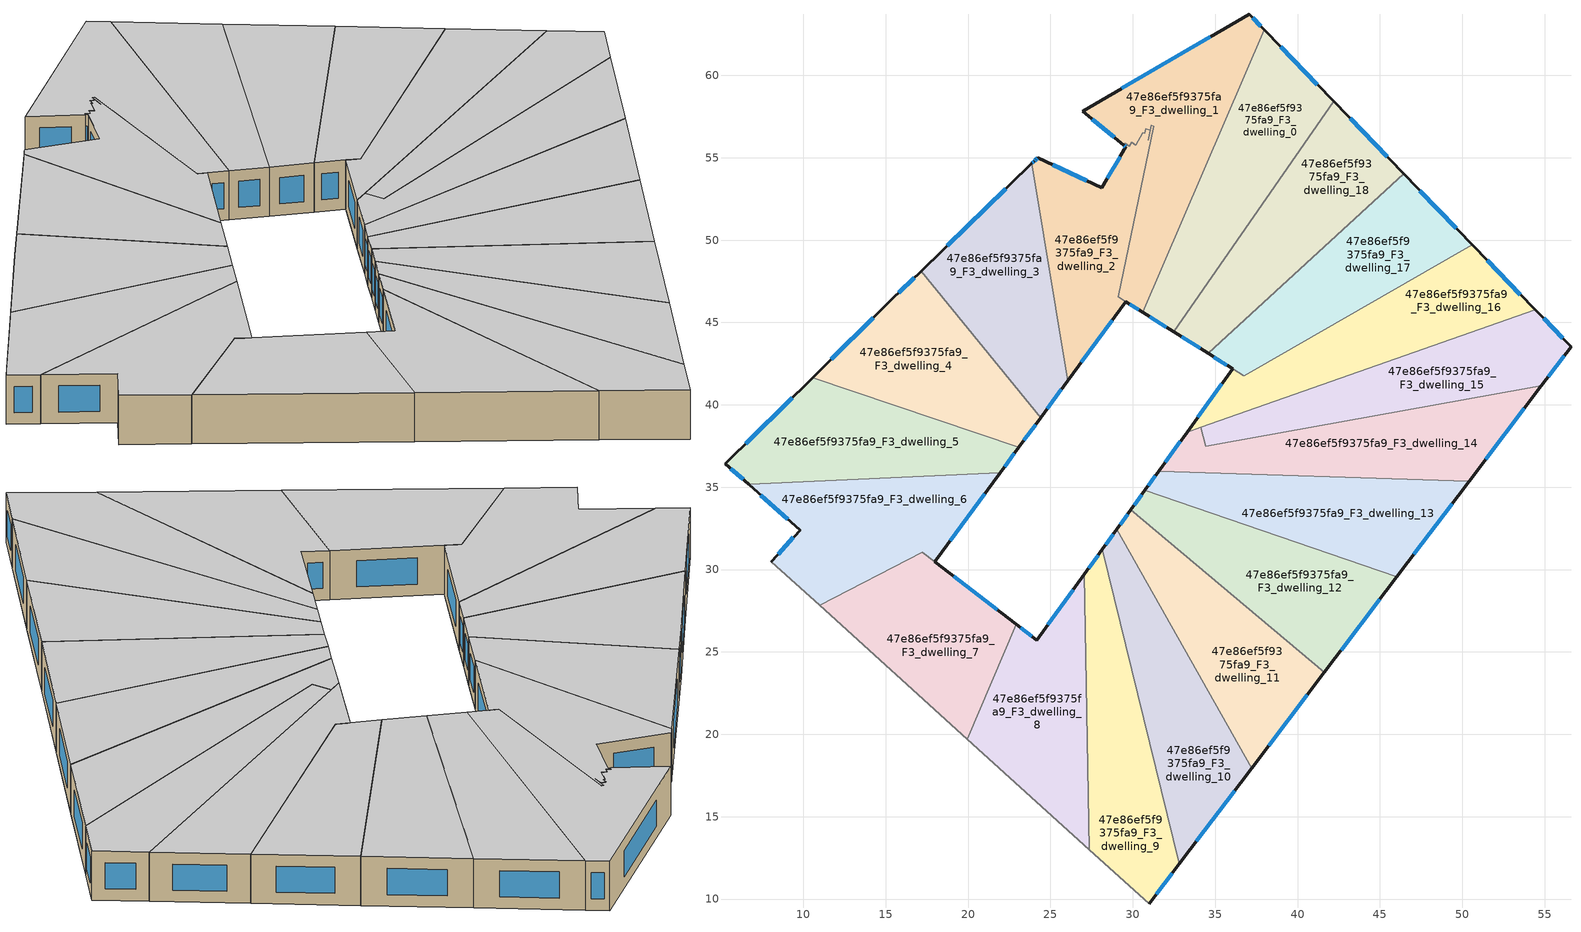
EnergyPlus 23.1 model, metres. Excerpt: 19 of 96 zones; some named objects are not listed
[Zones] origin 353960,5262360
47e86ef5f9375fa9_F3_dwelling_0
 floor to 47e86ef5f9375fa9_F2_dwelling_0 (EU_floor_Construction): 37.99,62.77 42.2,58.42 32.48,44.44 30.6,45.62 z9
 wall outside (EU_wall_Construction): 42.2,58.42 37.99,62.77 / 30.6,45.62 32.48,44.44 z9:12
 wall to 47e86ef5f9375fa9_F3_dwelling_1 (EU_wall_Construction): 37.99,62.77 30.6,45.62 z9:12
 wall to 47e86ef5f9375fa9_F3_dwelling_18 (EU_wall_Construction): 32.48,44.44 42.2,58.42 z9:12
 window (EU_Window_Construction): 41.21,59.44 38.98,61.75 / 31.04,45.34 32.04,44.71 z9.7:11.3
 ceiling to 47e86ef5f9375fa9_F4_dwelling_0 (EU_floor_Construction): 32.48,44.44 42.2,58.42 37.99,62.77 30.6,45.62 z12
47e86ef5f9375fa9_F3_dwelling_1
 floor to 47e86ef5f9375fa9_F2_dwelling_1 (EU_floor_Construction): 37.07,63.72 37.99,62.77 30.6,45.62 29.11,46.55 31.26,56.91 31.12,56.96 30.93,56.07 31.06,56.67 30.78,56.78 30.71,56.48 30.61,56.52 30.16,55.76 29.93,55.95 29.77,55.69 29.54,55.88 29.46,55.75 26.97,57.82 z9
 wall outside (EU_wall_Construction): 37.99,62.77 37.07,63.72 26.97,57.82 29.46,55.75 / 29.58,46.26 30.6,45.62 z9:12
 wall to 47e86ef5f9375fa9_F3_dwelling_2 (EU_wall_Construction): 31.12,56.96 31.26,56.91 29.11,46.55 29.58,46.26 / 31.12,56.96 30.93,56.07 / 29.46,55.75 29.54,55.88 29.77,55.69 29.93,55.95 30.16,55.76 30.61,56.52 30.71,56.48 30.78,56.78 31.06,56.67 30.93,56.07 z9:12
 window (EU_Window_Construction): 27.55,57.34 28.88,56.24 / 34.69,62.34 29.34,59.21 / 37.77,62.99 37.28,63.5 / 29.82,46.11 30.36,45.77 z9.7:11.3
 ceiling to 47e86ef5f9375fa9_F4_dwelling_1 (EU_floor_Construction): 30.6,45.62 37.99,62.77 37.07,63.72 26.97,57.82 29.46,55.75 29.54,55.88 29.77,55.69 29.93,55.95 30.16,55.76 30.61,56.52 30.71,56.48 30.78,56.78 31.06,56.67 30.93,56.07 31.12,56.96 31.26,56.91 29.11,46.55 z12
47e86ef5f9375fa9_F3_dwelling_10
 floor to 47e86ef5f9375fa9_F2_dwelling_10 (EU_floor_Construction): 29.02,32.45 37.23,17.95 32.83,12.13 28.14,31.23 z9
 wall outside (EU_wall_Construction): 29.02,32.45 28.14,31.23 / 32.83,12.13 37.23,17.95 z9:12
 wall to 47e86ef5f9375fa9_F3_dwelling_11 (EU_wall_Construction): 37.23,17.95 29.02,32.45 z9:12
 wall to 47e86ef5f9375fa9_F3_dwelling_9 (EU_wall_Construction): 28.14,31.23 32.83,12.13 z9:12
 window (EU_Window_Construction): 28.81,32.16 28.35,31.51 / 33.86,13.5 36.19,16.58 z9.7:11.3
 ceiling to 47e86ef5f9375fa9_F4_dwelling_10 (EU_floor_Construction): 32.83,12.13 37.23,17.95 29.02,32.45 28.14,31.23 z12
47e86ef5f9375fa9_F3_dwelling_11
 floor to 47e86ef5f9375fa9_F2_dwelling_11 (EU_floor_Construction): 41.62,23.75 37.23,17.95 29.02,32.45 29.89,33.64 z9
 wall outside (EU_wall_Construction): 29.89,33.64 29.02,32.45 / 37.23,17.95 41.62,23.75 z9:12
 wall to 47e86ef5f9375fa9_F3_dwelling_12 (EU_wall_Construction): 41.62,23.75 29.89,33.64 z9:12
 window (EU_Window_Construction): 29.68,33.36 29.22,32.73 / 38.26,19.31 40.59,22.39 z9.7:11.3
 ceiling to 47e86ef5f9375fa9_F4_dwelling_11 (EU_floor_Construction): 37.23,17.95 41.62,23.75 29.89,33.64 29.02,32.45 z12
47e86ef5f9375fa9_F3_dwelling_12
 floor to 47e86ef5f9375fa9_F2_dwelling_12 (EU_floor_Construction): 46.02,29.55 41.62,23.75 29.89,33.64 30.73,34.81 z9
 wall outside (EU_wall_Construction): 30.73,34.81 29.89,33.64 / 41.62,23.75 46.02,29.55 z9:12
 wall to 47e86ef5f9375fa9_F3_dwelling_13 (EU_wall_Construction): 46.02,29.55 30.73,34.81 z9:12
 window (EU_Window_Construction): 30.53,34.54 30.08,33.92 / 42.66,25.11 44.99,28.19 z9.7:11.3
 ceiling to 47e86ef5f9375fa9_F4_dwelling_12 (EU_floor_Construction): 41.62,23.75 46.02,29.55 30.73,34.81 29.89,33.64 z12
47e86ef5f9375fa9_F3_dwelling_13
 floor to 47e86ef5f9375fa9_F2_dwelling_13 (EU_floor_Construction): 50.41,35.35 46.02,29.55 30.73,34.81 31.57,35.97 z9
 wall outside (EU_wall_Construction): 31.57,35.97 30.73,34.81 / 46.02,29.55 50.41,35.35 z9:12
 wall to 47e86ef5f9375fa9_F3_dwelling_14 (EU_wall_Construction): 50.41,35.35 31.57,35.97 z9:12
 window (EU_Window_Construction): 31.37,35.7 30.93,35.08 / 47.05,30.92 49.38,33.99 z9.7:11.3
 ceiling to 47e86ef5f9375fa9_F4_dwelling_13 (EU_floor_Construction): 46.02,29.55 50.41,35.35 31.57,35.97 30.73,34.81 z12
47e86ef5f9375fa9_F3_dwelling_14
 floor to 47e86ef5f9375fa9_F2_dwelling_14 (EU_floor_Construction): 54.8,41.15 50.41,35.35 31.57,35.97 33.29,38.35 34.13,38.64 34.44,37.47 z9
 wall outside (EU_wall_Construction): 50.41,35.35 54.8,41.15 / 33.29,38.35 31.57,35.97 z9:12
 wall to 47e86ef5f9375fa9_F3_dwelling_15 (EU_wall_Construction): 54.8,41.15 34.44,37.47 34.13,38.64 z9:12
 wall to 47e86ef5f9375fa9_F3_dwelling_16 (EU_wall_Construction): 34.12,38.64 33.29,38.35 z9:12
 window (EU_Window_Construction): 51.44,36.71 53.77,39.79 / 32.89,37.79 31.97,36.53 z9.7:11.3
 ceiling to 47e86ef5f9375fa9_F4_dwelling_14 (EU_floor_Construction): 50.41,35.35 54.8,41.15 34.44,37.47 34.13,38.64 33.29,38.35 31.57,35.97 z12
47e86ef5f9375fa9_F3_dwelling_15
 floor to 47e86ef5f9375fa9_F2_dwelling_15 (EU_floor_Construction): 54.43,45.77 56.6,43.53 54.8,41.15 34.44,37.47 34.13,38.64 z9
 wall outside (EU_wall_Construction): 54.8,41.15 56.6,43.53 54.43,45.77 z9:12
 wall to 47e86ef5f9375fa9_F3_dwelling_16 (EU_wall_Construction): 54.43,45.77 34.13,38.64 z9:12
 window (EU_Window_Construction): 56.09,44.05 54.94,45.24 / 55.22,41.71 56.18,42.97 z9.7:11.3
 ceiling to 47e86ef5f9375fa9_F4_dwelling_15 (EU_floor_Construction): 54.8,41.15 56.6,43.53 54.43,45.77 34.13,38.64 34.44,37.47 z12
47e86ef5f9375fa9_F3_dwelling_16
 floor to 47e86ef5f9375fa9_F2_dwelling_16 (EU_floor_Construction): 50.61,49.72 54.43,45.77 33.29,38.35 36.06,42.18 36.74,41.75 z9
 wall outside (EU_wall_Construction): 54.43,45.77 50.61,49.72 / 36.06,42.18 33.29,38.35 z9:12
 wall to 47e86ef5f9375fa9_F3_dwelling_17 (EU_wall_Construction): 50.61,49.72 36.75,41.76 / 36.74,41.75 36.06,42.18 z9:12
 window (EU_Window_Construction): 53.53,46.7 51.51,48.79 / 35.41,41.28 33.94,39.25 z9.7:11.3
 ceiling to 47e86ef5f9375fa9_F4_dwelling_16 (EU_floor_Construction): 54.43,45.77 50.61,49.72 36.74,41.75 36.06,42.18 33.29,38.35 z12
47e86ef5f9375fa9_F3_dwelling_17
 floor to 47e86ef5f9375fa9_F2_dwelling_17 (EU_floor_Construction): 46.45,54.02 50.61,49.72 36.74,41.75 36.06,42.19 34.57,43.12 z9
 wall outside (EU_wall_Construction): 34.57,43.12 36.06,42.19 / 50.61,49.72 46.45,54.02 z9:12
 wall to 47e86ef5f9375fa9_F3_dwelling_18 (EU_wall_Construction): 46.45,54.02 34.57,43.12 z9:12
 window (EU_Window_Construction): 34.92,42.9 35.71,42.41 / 49.63,50.73 47.43,53.01 z9.7:11.3
 ceiling to 47e86ef5f9375fa9_F4_dwelling_17 (EU_floor_Construction): 50.61,49.72 46.45,54.02 34.57,43.12 36.06,42.19 36.74,41.75 z12
47e86ef5f9375fa9_F3_dwelling_18
 floor to 47e86ef5f9375fa9_F2_dwelling_18 (EU_floor_Construction): 42.2,58.42 46.45,54.02 34.57,43.12 32.48,44.44 z9
 wall outside (EU_wall_Construction): 46.45,54.02 42.2,58.42 / 32.48,44.44 34.57,43.12 z9:12
 window (EU_Window_Construction): 45.45,55.05 43.2,57.39 / 32.97,44.13 34.08,43.43 z9.7:11.3
 ceiling to 47e86ef5f9375fa9_F4_dwelling_18 (EU_floor_Construction): 46.45,54.02 42.2,58.42 32.48,44.44 34.57,43.12 z12
47e86ef5f9375fa9_F3_dwelling_2
 floor to 47e86ef5f9375fa9_F2_dwelling_2 (EU_floor_Construction): 31.26,56.91 29.11,46.55 29.58,46.26 26.05,41.47 23.87,54.66 24.01,54.79 24.12,54.9 24.23,55.01 28.11,53.18 29.58,55.66 29.46,55.75 29.54,55.88 29.77,55.69 29.93,55.95 30.16,55.76 30.61,56.52 30.71,56.48 30.78,56.78 31.06,56.67 30.93,56.07 31.12,56.96 z9
 wall outside (EU_wall_Construction): 29.46,55.75 29.58,55.66 28.11,53.18 24.23,55.01 24.12,54.9 24.01,54.79 23.87,54.66 / 26.05,41.47 29.58,46.26 z9:12
 wall to 47e86ef5f9375fa9_F3_dwelling_3 (EU_wall_Construction): 23.87,54.66 26.05,41.47 z9:12
 window (EU_Window_Construction): 23.97,54.76 23.9,54.69 / 24.09,54.87 24.03,54.81 / 24.21,54.98 24.15,54.93 / 27.2,53.61 25.15,54.58 / 29.24,55.07 28.46,53.76 / 29.49,55.73 29.55,55.68 / 26.88,42.59 28.75,45.13 z9.7:11.3
 ceiling to 47e86ef5f9375fa9_F4_dwelling_2 (EU_floor_Construction): 29.58,46.26 29.11,46.55 31.26,56.91 31.12,56.96 30.93,56.07 31.06,56.67 30.78,56.78 30.71,56.48 30.61,56.52 30.16,55.76 29.93,55.95 29.77,55.69 29.54,55.88 29.46,55.75 29.58,55.66 28.11,53.18 24.23,55.01 24.12,54.9 24.01,54.79 23.87,54.66 26.05,41.47 z12
47e86ef5f9375fa9_F3_dwelling_3
 floor to 47e86ef5f9375fa9_F2_dwelling_3 (EU_floor_Construction): 23.87,54.66 26.05,41.47 24.41,39.23 17.14,48.12 z9
 wall outside (EU_wall_Construction): 24.41,39.23 26.05,41.47 / 23.87,54.66 17.14,48.12 z9:12
 wall to 47e86ef5f9375fa9_F3_dwelling_4 (EU_wall_Construction): 17.14,48.12 24.41,39.23 z9:12
 window (EU_Window_Construction): 24.79,39.75 25.67,40.94 / 22.29,53.12 18.72,49.66 z9.7:11.3
 ceiling to 47e86ef5f9375fa9_F4_dwelling_3 (EU_floor_Construction): 24.41,39.23 26.05,41.47 23.87,54.66 17.14,48.12 z12
47e86ef5f9375fa9_F3_dwelling_4
 floor to 47e86ef5f9375fa9_F2_dwelling_4 (EU_floor_Construction): 17.14,48.12 24.41,39.23 23.08,37.42 10.56,41.65 15.37,46.4 z9
 wall outside (EU_wall_Construction): 23.08,37.42 24.41,39.23 / 17.14,48.12 15.37,46.4 10.56,41.65 z9:12
 wall to 47e86ef5f9375fa9_F3_dwelling_5 (EU_wall_Construction): 10.56,41.65 23.08,37.42 z9:12
 window (EU_Window_Construction): 23.39,37.85 24.09,38.8 / 14.24,45.29 11.69,42.76 / 16.73,47.72 15.79,46.81 z9.7:11.3
 ceiling to 47e86ef5f9375fa9_F4_dwelling_4 (EU_floor_Construction): 23.08,37.42 24.41,39.23 17.14,48.12 15.37,46.4 10.56,41.65 z12
47e86ef5f9375fa9_F3_dwelling_5
 floor to 47e86ef5f9375fa9_F2_dwelling_5 (EU_floor_Construction): 23.08,37.42 21.95,35.89 6.67,35.18 5.27,36.42 10.56,41.65 z9
 wall outside (EU_wall_Construction): 21.95,35.89 23.08,37.42 / 10.56,41.65 5.27,36.42 6.67,35.18 z9:12
 wall to 47e86ef5f9375fa9_F3_dwelling_6 (EU_wall_Construction): 6.67,35.18 21.95,35.89 z9:12
 window (EU_Window_Construction): 22.21,36.25 22.81,37.06 / 5.6,36.13 6.34,35.47 / 9.32,40.42 6.51,37.65 z9.7:11.3
 ceiling to 47e86ef5f9375fa9_F4_dwelling_5 (EU_floor_Construction): 21.95,35.89 23.08,37.42 10.56,41.65 5.27,36.42 6.67,35.18 z12
47e86ef5f9375fa9_F3_dwelling_6
 floor to 47e86ef5f9375fa9_F2_dwelling_6 (EU_floor_Construction): 21.95,35.89 17.97,30.48 17.22,31.06 11,27.82 8.06,30.48 9.8,32.4 6.67,35.18 z9
 wall outside (EU_wall_Construction): 6.67,35.18 9.8,32.4 8.06,30.48 / 17.97,30.48 21.95,35.89 z9:12
 wall adiabatic (EU_wall_Construction): 8.06,30.48 11,27.82 z9:12
 wall to 47e86ef5f9375fa9_F3_dwelling_7 (EU_wall_Construction): 11,27.82 17.21,31.06 / 17.22,31.06 17.97,30.48 z9:12
 window (EU_Window_Construction): 9.39,31.95 8.47,30.93 / 7.41,34.52 9.06,33.05 / 18.91,31.75 21.01,34.62 z9.7:11.3
 ceiling to 47e86ef5f9375fa9_F4_dwelling_6 (EU_floor_Construction): 17.97,30.48 21.95,35.89 6.67,35.18 9.8,32.4 8.06,30.48 11,27.82 17.22,31.06 z12
47e86ef5f9375fa9_F3_dwelling_7
 floor to 47e86ef5f9375fa9_F2_dwelling_7 (EU_floor_Construction): 22.91,26.68 19.94,19.71 11,27.82 17.21,31.06 17.97,30.48 z9
 wall outside (EU_wall_Construction): 22.91,26.68 17.97,30.48 z9:12
 wall to 47e86ef5f9375fa9_F3_dwelling_8 (EU_wall_Construction): 19.94,19.71 22.91,26.68 z9:12
 wall adiabatic (EU_wall_Construction): 11,27.82 19.94,19.71 z9:12
 window (EU_Window_Construction): 21.75,27.57 19.14,29.59 z9.7:11.3
 ceiling to 47e86ef5f9375fa9_F4_dwelling_7 (EU_floor_Construction): 19.94,19.71 22.91,26.68 17.97,30.48 17.21,31.06 11,27.82 z12
47e86ef5f9375fa9_F3_dwelling_8
 floor to 47e86ef5f9375fa9_F2_dwelling_8 (EU_floor_Construction): 27.05,29.73 27.35,13 19.94,19.71 22.91,26.68 24.16,25.72 z9
 wall outside (EU_wall_Construction): 27.05,29.73 24.16,25.72 22.91,26.68 z9:12
 wall to 47e86ef5f9375fa9_F3_dwelling_9 (EU_wall_Construction): 27.35,13 27.05,29.73 z9:12
 wall adiabatic (EU_wall_Construction): 19.94,19.71 27.35,13 z9:12
 window (EU_Window_Construction): 23.87,25.95 23.21,26.45 / 26.38,28.79 24.84,26.66 z9.7:11.3
 ceiling to 47e86ef5f9375fa9_F4_dwelling_8 (EU_floor_Construction): 27.35,13 27.05,29.73 24.16,25.72 22.91,26.68 19.94,19.71 z12
47e86ef5f9375fa9_F3_dwelling_9
 floor to 47e86ef5f9375fa9_F2_dwelling_9 (EU_floor_Construction): 28.14,31.23 32.83,12.13 30.99,9.71 27.35,13 27.05,29.73 z9
 wall outside (EU_wall_Construction): 28.14,31.23 27.05,29.73 / 30.99,9.71 32.83,12.13 z9:12
 wall adiabatic (EU_wall_Construction): 27.35,13 30.99,9.71 z9:12
 window (EU_Window_Construction): 27.89,30.88 27.31,30.08 / 31.42,10.28 32.39,11.56 z9.7:11.3
 ceiling to 47e86ef5f9375fa9_F4_dwelling_9 (EU_floor_Construction): 30.99,9.71 32.83,12.13 28.14,31.23 27.05,29.73 27.35,13 z12
[Building]
EU S2 Campaign: North Axis=0; Terrain=City; Solar Distribution=FullExterior
[Site:Location]
Budapest.Ferenc.Liszt.Intl.AP: Latitude=47.437; Longitude=19.256; Time Zone=1; Elevation=185
[SizingPeriod:WeatherFileDays]
AnnualSizingPeriod: Begin Month=1; Begin Day of Month=1; End Month=12; End Day of Month=31; Day of Week for Start Day=Monday; Use Weather File Daylight Saving Period=No; Use Weather File Rain and Snow Indicators=No
[MATERIAL]
EU_InternalMass_Material: Roughness=MediumRough; Thickness=0.1; Conductivity=1; Density=1800; Specific Heat=900; Thermal Absorptance=0.9; Solar Absorptance=0.7; Visible Absorptance=0.7
[MATERIAL:NOMASS] Roughness=MediumRough; Thermal Absorptance=0.9; Solar Absorptance=0.7; Visible Absorptance=0.7
Name | Thermal Resistance
EU_wall_NoMass | 0.832559
EU_floor_NoMass | 0.872794
[WINDOWMATERIAL:SIMPLEGLAZINGSYSTEM]
EU_Window_SimpleGlazing: UFactor=2.79869; Solar Heat Gain Coefficient=0.75; Visible Transmittance=0.75
[CONSTRUCTION]
EU_wall_Construction: EU_wall_NoMass
EU_floor_Construction: EU_floor_NoMass
EU_Window_Construction: EU_Window_SimpleGlazing
EU_InternalMass_Construction: EU_InternalMass_Material
[ZONE] Type=1; Multiplier=1; Ceiling Height=autocalculate; Floor Area=autocalculate; Part of Total Floor Area=Yes
Name | Volume
47e86ef5f9375fa9_F3_dwelling_0 | 213.086
47e86ef5f9375fa9_F3_dwelling_1 | 214.254
47e86ef5f9375fa9_F3_dwelling_10 | 200.943
47e86ef5f9375fa9_F3_dwelling_11 | 200.975
47e86ef5f9375fa9_F3_dwelling_12 | 200.944
47e86ef5f9375fa9_F3_dwelling_13 | 200.963
47e86ef5f9375fa9_F3_dwelling_14 | 205.92
47e86ef5f9375fa9_F3_dwelling_15 | 196.001
47e86ef5f9375fa9_F3_dwelling_16 | 203.055
47e86ef5f9375fa9_F3_dwelling_17 | 198.84
47e86ef5f9375fa9_F3_dwelling_18 | 211.207
47e86ef5f9375fa9_F3_dwelling_2 | 165.301
47e86ef5f9375fa9_F3_dwelling_3 | 200.962
47e86ef5f9375fa9_F3_dwelling_4 | 200.938
47e86ef5f9375fa9_F3_dwelling_5 | 200.969
47e86ef5f9375fa9_F3_dwelling_6 | 203.722
47e86ef5f9375fa9_F3_dwelling_7 | 198.181
47e86ef5f9375fa9_F3_dwelling_8 | 200.941
47e86ef5f9375fa9_F3_dwelling_9 | 200.983
[INTERNALMASS] Construction=EU_InternalMass_Construction
Name | Zone or ZoneList | Surface Area
47e86ef5f9375fa9_F3_dwelling_0_EU_InternalMass | 47e86ef5f9375fa9_F3_dwelling_0 | 71.0294
47e86ef5f9375fa9_F3_dwelling_1_EU_InternalMass | 47e86ef5f9375fa9_F3_dwelling_1 | 71.4255
47e86ef5f9375fa9_F3_dwelling_2_EU_InternalMass | 47e86ef5f9375fa9_F3_dwelling_2 | 55.1001
47e86ef5f9375fa9_F3_dwelling_3_EU_InternalMass | 47e86ef5f9375fa9_F3_dwelling_3 | 66.9872
47e86ef5f9375fa9_F3_dwelling_4_EU_InternalMass | 47e86ef5f9375fa9_F3_dwelling_4 | 66.9795
47e86ef5f9375fa9_F3_dwelling_5_EU_InternalMass | 47e86ef5f9375fa9_F3_dwelling_5 | 66.9897
47e86ef5f9375fa9_F3_dwelling_6_EU_InternalMass | 47e86ef5f9375fa9_F3_dwelling_6 | 67.9057
47e86ef5f9375fa9_F3_dwelling_7_EU_InternalMass | 47e86ef5f9375fa9_F3_dwelling_7 | 66.0639
47e86ef5f9375fa9_F3_dwelling_8_EU_InternalMass | 47e86ef5f9375fa9_F3_dwelling_8 | 66.9803
47e86ef5f9375fa9_F3_dwelling_9_EU_InternalMass | 47e86ef5f9375fa9_F3_dwelling_9 | 66.9945
47e86ef5f9375fa9_F3_dwelling_10_EU_InternalMass | 47e86ef5f9375fa9_F3_dwelling_10 | 66.9806
47e86ef5f9375fa9_F3_dwelling_11_EU_InternalMass | 47e86ef5f9375fa9_F3_dwelling_11 | 66.9916
47e86ef5f9375fa9_F3_dwelling_12_EU_InternalMass | 47e86ef5f9375fa9_F3_dwelling_12 | 66.9813
47e86ef5f9375fa9_F3_dwelling_13_EU_InternalMass | 47e86ef5f9375fa9_F3_dwelling_13 | 66.9877
47e86ef5f9375fa9_F3_dwelling_14_EU_InternalMass | 47e86ef5f9375fa9_F3_dwelling_14 | 68.6398
47e86ef5f9375fa9_F3_dwelling_15_EU_InternalMass | 47e86ef5f9375fa9_F3_dwelling_15 | 65.3337
47e86ef5f9375fa9_F3_dwelling_16_EU_InternalMass | 47e86ef5f9375fa9_F3_dwelling_16 | 67.6859
47e86ef5f9375fa9_F3_dwelling_17_EU_InternalMass | 47e86ef5f9375fa9_F3_dwelling_17 | 66.2751
47e86ef5f9375fa9_F3_dwelling_18_EU_InternalMass | 47e86ef5f9375fa9_F3_dwelling_18 | 70.3921
[OTHEREQUIPMENT] Fuel Type=Electricity; Design Level Calculation Method=Watts/Area; Power per Zone Floor Area=1; Fraction Latent=0; Fraction Radiant=0; Fraction Lost=0; Carbon Dioxide Generation Rate=0; EndUse Subcategory=EU_Step8_InternalGains
Name | Zone or ZoneList or Space or SpaceList | Schedule
EU_Step8_InternalGain_47e86ef5f9375fa9_F3_dwelling_0_f000 | 47e86ef5f9375fa9_F3_dwelling_0 | EU_Step8_GainSchedule_47e86ef5f9375fa9_F3_dwelling_0_f000
EU_Step8_InternalGain_47e86ef5f9375fa9_F3_dwelling_1_f000 | 47e86ef5f9375fa9_F3_dwelling_1 | EU_Step8_GainSchedule_47e86ef5f9375fa9_F3_dwelling_1_f000
EU_Step8_InternalGain_47e86ef5f9375fa9_F3_dwelling_2_f000 | 47e86ef5f9375fa9_F3_dwelling_2 | EU_Step8_GainSchedule_47e86ef5f9375fa9_F3_dwelling_2_f000
EU_Step8_InternalGain_47e86ef5f9375fa9_F3_dwelling_3_f000 | 47e86ef5f9375fa9_F3_dwelling_3 | EU_Step8_GainSchedule_47e86ef5f9375fa9_F3_dwelling_3_f000
EU_Step8_InternalGain_47e86ef5f9375fa9_F3_dwelling_4_f000 | 47e86ef5f9375fa9_F3_dwelling_4 | EU_Step8_GainSchedule_47e86ef5f9375fa9_F3_dwelling_4_f000
EU_Step8_InternalGain_47e86ef5f9375fa9_F3_dwelling_5_f000 | 47e86ef5f9375fa9_F3_dwelling_5 | EU_Step8_GainSchedule_47e86ef5f9375fa9_F3_dwelling_5_f000
EU_Step8_InternalGain_47e86ef5f9375fa9_F3_dwelling_6_f000 | 47e86ef5f9375fa9_F3_dwelling_6 | EU_Step8_GainSchedule_47e86ef5f9375fa9_F3_dwelling_6_f000
EU_Step8_InternalGain_47e86ef5f9375fa9_F3_dwelling_7_f000 | 47e86ef5f9375fa9_F3_dwelling_7 | EU_Step8_GainSchedule_47e86ef5f9375fa9_F3_dwelling_7_f000
EU_Step8_InternalGain_47e86ef5f9375fa9_F3_dwelling_8_f000 | 47e86ef5f9375fa9_F3_dwelling_8 | EU_Step8_GainSchedule_47e86ef5f9375fa9_F3_dwelling_8_f000
EU_Step8_InternalGain_47e86ef5f9375fa9_F3_dwelling_9_f000 | 47e86ef5f9375fa9_F3_dwelling_9 | EU_Step8_GainSchedule_47e86ef5f9375fa9_F3_dwelling_9_f000
EU_Step8_InternalGain_47e86ef5f9375fa9_F3_dwelling_10_f000 | 47e86ef5f9375fa9_F3_dwelling_10 | EU_Step8_GainSchedule_47e86ef5f9375fa9_F3_dwelling_10_f000
EU_Step8_InternalGain_47e86ef5f9375fa9_F3_dwelling_11_f000 | 47e86ef5f9375fa9_F3_dwelling_11 | EU_Step8_GainSchedule_47e86ef5f9375fa9_F3_dwelling_11_f000
EU_Step8_InternalGain_47e86ef5f9375fa9_F3_dwelling_12_f000 | 47e86ef5f9375fa9_F3_dwelling_12 | EU_Step8_GainSchedule_47e86ef5f9375fa9_F3_dwelling_12_f000
EU_Step8_InternalGain_47e86ef5f9375fa9_F3_dwelling_13_f000 | 47e86ef5f9375fa9_F3_dwelling_13 | EU_Step8_GainSchedule_47e86ef5f9375fa9_F3_dwelling_13_f000
EU_Step8_InternalGain_47e86ef5f9375fa9_F3_dwelling_14_f000 | 47e86ef5f9375fa9_F3_dwelling_14 | EU_Step8_GainSchedule_47e86ef5f9375fa9_F3_dwelling_14_f000
EU_Step8_InternalGain_47e86ef5f9375fa9_F3_dwelling_15_f000 | 47e86ef5f9375fa9_F3_dwelling_15 | EU_Step8_GainSchedule_47e86ef5f9375fa9_F3_dwelling_15_f000
EU_Step8_InternalGain_47e86ef5f9375fa9_F3_dwelling_16_f000 | 47e86ef5f9375fa9_F3_dwelling_16 | EU_Step8_GainSchedule_47e86ef5f9375fa9_F3_dwelling_16_f000
EU_Step8_InternalGain_47e86ef5f9375fa9_F3_dwelling_17_f000 | 47e86ef5f9375fa9_F3_dwelling_17 | EU_Step8_GainSchedule_47e86ef5f9375fa9_F3_dwelling_17_f000
EU_Step8_InternalGain_47e86ef5f9375fa9_F3_dwelling_18_f000 | 47e86ef5f9375fa9_F3_dwelling_18 | EU_Step8_GainSchedule_47e86ef5f9375fa9_F3_dwelling_18_f000
[ZONEVENTILATION:DESIGNFLOWRATE] Schedule=EU_AlwaysOn; Design Flow Rate Calculation Method=AirChanges/Hour; Air Changes per Hour=0.475469; Ventilation Type=Natural; Fan Pressure Rise=0; Fan Total Efficiency=1; Constant Term Coefficient=1; Temperature Term Coefficient=0; Velocity Term Coefficient=0; Velocity Squared Term Coefficient=0; Minimum Indoor Temperature=-100; Maximum Indoor Temperature=100; Delta Temperature=-100; Minimum Outdoor Temperature=-100; Maximum Outdoor Temperature=100; Maximum Wind Speed=40
Name | Zone or ZoneList or Space or SpaceList
EU_ConstantAir_47e86ef5f9375fa9_F3_dwelling_0 | 47e86ef5f9375fa9_F3_dwelling_0
EU_ConstantAir_47e86ef5f9375fa9_F3_dwelling_1 | 47e86ef5f9375fa9_F3_dwelling_1
EU_ConstantAir_47e86ef5f9375fa9_F3_dwelling_2 | 47e86ef5f9375fa9_F3_dwelling_2
EU_ConstantAir_47e86ef5f9375fa9_F3_dwelling_3 | 47e86ef5f9375fa9_F3_dwelling_3
EU_ConstantAir_47e86ef5f9375fa9_F3_dwelling_4 | 47e86ef5f9375fa9_F3_dwelling_4
EU_ConstantAir_47e86ef5f9375fa9_F3_dwelling_5 | 47e86ef5f9375fa9_F3_dwelling_5
EU_ConstantAir_47e86ef5f9375fa9_F3_dwelling_6 | 47e86ef5f9375fa9_F3_dwelling_6
EU_ConstantAir_47e86ef5f9375fa9_F3_dwelling_7 | 47e86ef5f9375fa9_F3_dwelling_7
EU_ConstantAir_47e86ef5f9375fa9_F3_dwelling_8 | 47e86ef5f9375fa9_F3_dwelling_8
EU_ConstantAir_47e86ef5f9375fa9_F3_dwelling_9 | 47e86ef5f9375fa9_F3_dwelling_9
EU_ConstantAir_47e86ef5f9375fa9_F3_dwelling_10 | 47e86ef5f9375fa9_F3_dwelling_10
EU_ConstantAir_47e86ef5f9375fa9_F3_dwelling_11 | 47e86ef5f9375fa9_F3_dwelling_11
EU_ConstantAir_47e86ef5f9375fa9_F3_dwelling_12 | 47e86ef5f9375fa9_F3_dwelling_12
EU_ConstantAir_47e86ef5f9375fa9_F3_dwelling_13 | 47e86ef5f9375fa9_F3_dwelling_13
EU_ConstantAir_47e86ef5f9375fa9_F3_dwelling_14 | 47e86ef5f9375fa9_F3_dwelling_14
EU_ConstantAir_47e86ef5f9375fa9_F3_dwelling_15 | 47e86ef5f9375fa9_F3_dwelling_15
EU_ConstantAir_47e86ef5f9375fa9_F3_dwelling_16 | 47e86ef5f9375fa9_F3_dwelling_16
EU_ConstantAir_47e86ef5f9375fa9_F3_dwelling_17 | 47e86ef5f9375fa9_F3_dwelling_17
EU_ConstantAir_47e86ef5f9375fa9_F3_dwelling_18 | 47e86ef5f9375fa9_F3_dwelling_18
[HVACTEMPLATE:ZONE:IDEALLOADSAIRSYSTEM] System Availability Schedule=EU_AlwaysOn; Maximum Heating Supply Air Temperature=50; Minimum Cooling Supply Air Temperature=13; Maximum Heating Supply Air Humidity Ratio=0.0156; Minimum Cooling Supply Air Humidity Ratio=0.0077; Heating Limit=NoLimit; Cooling Limit=NoLimit; Heating Availability Schedule=EU_AlwaysOn; Cooling Availability Schedule=EU_CoolingOff; Dehumidification Control Type=ConstantSensibleHeatRatio; Cooling Sensible Heat Ratio=0.7; Dehumidification Setpoint=60; Humidification Control Type=None; Humidification Setpoint=30; Outdoor Air Method=None; Outdoor Air Flow Rate per Person=0.00944; Outdoor Air Flow Rate per Zone Floor Area=0; Outdoor Air Flow Rate per Zone=0; Demand Controlled Ventilation Type=None; Outdoor Air Economizer Type=NoEconomizer; Heat Recovery Type=None; Sensible Heat Recovery Effectiveness=0.7; Latent Heat Recovery Effectiveness=0.65
Name | Template Thermostat
47e86ef5f9375fa9_F3_dwelling_0 | EU_HeatOnly_47e86ef5f9375fa9_F3_dwelling_0
47e86ef5f9375fa9_F3_dwelling_1 | EU_HeatOnly_47e86ef5f9375fa9_F3_dwelling_1
47e86ef5f9375fa9_F3_dwelling_2 | EU_HeatOnly_47e86ef5f9375fa9_F3_dwelling_2
47e86ef5f9375fa9_F3_dwelling_3 | EU_HeatOnly_47e86ef5f9375fa9_F3_dwelling_3
47e86ef5f9375fa9_F3_dwelling_4 | EU_HeatOnly_47e86ef5f9375fa9_F3_dwelling_4
47e86ef5f9375fa9_F3_dwelling_5 | EU_HeatOnly_47e86ef5f9375fa9_F3_dwelling_5
47e86ef5f9375fa9_F3_dwelling_6 | EU_HeatOnly_47e86ef5f9375fa9_F3_dwelling_6
47e86ef5f9375fa9_F3_dwelling_7 | EU_HeatOnly_47e86ef5f9375fa9_F3_dwelling_7
47e86ef5f9375fa9_F3_dwelling_8 | EU_HeatOnly_47e86ef5f9375fa9_F3_dwelling_8
47e86ef5f9375fa9_F3_dwelling_9 | EU_HeatOnly_47e86ef5f9375fa9_F3_dwelling_9
47e86ef5f9375fa9_F3_dwelling_10 | EU_HeatOnly_47e86ef5f9375fa9_F3_dwelling_10
47e86ef5f9375fa9_F3_dwelling_11 | EU_HeatOnly_47e86ef5f9375fa9_F3_dwelling_11
47e86ef5f9375fa9_F3_dwelling_12 | EU_HeatOnly_47e86ef5f9375fa9_F3_dwelling_12
47e86ef5f9375fa9_F3_dwelling_13 | EU_HeatOnly_47e86ef5f9375fa9_F3_dwelling_13
47e86ef5f9375fa9_F3_dwelling_14 | EU_HeatOnly_47e86ef5f9375fa9_F3_dwelling_14
47e86ef5f9375fa9_F3_dwelling_15 | EU_HeatOnly_47e86ef5f9375fa9_F3_dwelling_15
47e86ef5f9375fa9_F3_dwelling_16 | EU_HeatOnly_47e86ef5f9375fa9_F3_dwelling_16
47e86ef5f9375fa9_F3_dwelling_17 | EU_HeatOnly_47e86ef5f9375fa9_F3_dwelling_17
47e86ef5f9375fa9_F3_dwelling_18 | EU_HeatOnly_47e86ef5f9375fa9_F3_dwelling_18
[SIZING:ZONE] Zone Cooling Design Supply Air Temperature Input Method=SupplyAirTemperature; Zone Cooling Design Supply Air Temperature=13; Zone Heating Design Supply Air Temperature Input Method=SupplyAirTemperature; Zone Heating Design Supply Air Temperature=50; Zone Cooling Design Supply Air Humidity Ratio=0.008; Zone Heating Design Supply Air Humidity Ratio=0.008; Cooling Design Air Flow Method=DesignDay; Cooling Design Air Flow Rate=0; Cooling Minimum Air Flow per Zone Floor Area=0.000762; Cooling Minimum Air Flow=0; Cooling Minimum Air Flow Fraction=0.2; Heating Design Air Flow Method=DesignDay; Heating Design Air Flow Rate=0; Heating Maximum Air Flow per Zone Floor Area=0.002032; Heating Maximum Air Flow=0.141576; Heating Maximum Air Flow Fraction=0.3; Account for Dedicated Outdoor Air System=No; Dedicated Outdoor Air System Control Strategy=NeutralSupplyAir; Dedicated Outdoor Air Low Setpoint Temperature for Design=autosize; Dedicated Outdoor Air High Setpoint Temperature for Design=autosize; Zone Load Sizing Method=Sensible Load Only No Latent Load; Zone Latent Cooling Design Supply Air Humidity Ratio Input Method=HumidityRatioDifference; Zone Cooling Design Supply Air Humidity Ratio Difference=0.005; Zone Latent Heating Design Supply Air Humidity Ratio Input Method=HumidityRatioDifference; Zone Humidification Design Supply Air Humidity Ratio Difference=0.005
47e86ef5f9375fa9_F3_dwelling_0; 47e86ef5f9375fa9_F3_dwelling_1; 47e86ef5f9375fa9_F3_dwelling_2; 47e86ef5f9375fa9_F3_dwelling_3; 47e86ef5f9375fa9_F3_dwelling_4; 47e86ef5f9375fa9_F3_dwelling_5; 47e86ef5f9375fa9_F3_dwelling_6; 47e86ef5f9375fa9_F3_dwelling_7; 47e86ef5f9375fa9_F3_dwelling_8; 47e86ef5f9375fa9_F3_dwelling_9; 47e86ef5f9375fa9_F3_dwelling_10; 47e86ef5f9375fa9_F3_dwelling_11; 47e86ef5f9375fa9_F3_dwelling_12; 47e86ef5f9375fa9_F3_dwelling_13; 47e86ef5f9375fa9_F3_dwelling_14; 47e86ef5f9375fa9_F3_dwelling_15; 47e86ef5f9375fa9_F3_dwelling_16; 47e86ef5f9375fa9_F3_dwelling_17; 47e86ef5f9375fa9_F3_dwelling_18
[SCHEDULE:CONSTANT]
Name | Hourly Value
EU_AlwaysOn | 1
EU_CoolingOff | 0
[SCHEDULE:FILE] Column Number=1; Rows to Skip at Top=0; Number of Hours of Data=8760; Column Separator=Comma; Interpolate to Timestep=No; Minutes per Item=60; Adjust Schedule for Daylight Savings=Yes
Name | File
EU_Step8_GainSchedule_47e86ef5f9375fa9_F3_dwelling_0_f000 | ../../schedules/47e86ef5f9375fa9/47e86ef5f9375fa9_F3_dwelling_0_f000_gain.csv
EU_Step8_GainSchedule_47e86ef5f9375fa9_F3_dwelling_1_f000 | ../../schedules/47e86ef5f9375fa9/47e86ef5f9375fa9_F3_dwelling_1_f000_gain.csv
EU_Step8_GainSchedule_47e86ef5f9375fa9_F3_dwelling_2_f000 | ../../schedules/47e86ef5f9375fa9/47e86ef5f9375fa9_F3_dwelling_2_f000_gain.csv
EU_Step8_GainSchedule_47e86ef5f9375fa9_F3_dwelling_3_f000 | ../../schedules/47e86ef5f9375fa9/47e86ef5f9375fa9_F3_dwelling_3_f000_gain.csv
EU_Step8_GainSchedule_47e86ef5f9375fa9_F3_dwelling_4_f000 | ../../schedules/47e86ef5f9375fa9/47e86ef5f9375fa9_F3_dwelling_4_f000_gain.csv
EU_Step8_GainSchedule_47e86ef5f9375fa9_F3_dwelling_5_f000 | ../../schedules/47e86ef5f9375fa9/47e86ef5f9375fa9_F3_dwelling_5_f000_gain.csv
EU_Step8_GainSchedule_47e86ef5f9375fa9_F3_dwelling_6_f000 | ../../schedules/47e86ef5f9375fa9/47e86ef5f9375fa9_F3_dwelling_6_f000_gain.csv
EU_Step8_GainSchedule_47e86ef5f9375fa9_F3_dwelling_7_f000 | ../../schedules/47e86ef5f9375fa9/47e86ef5f9375fa9_F3_dwelling_7_f000_gain.csv
EU_Step8_GainSchedule_47e86ef5f9375fa9_F3_dwelling_8_f000 | ../../schedules/47e86ef5f9375fa9/47e86ef5f9375fa9_F3_dwelling_8_f000_gain.csv
EU_Step8_GainSchedule_47e86ef5f9375fa9_F3_dwelling_9_f000 | ../../schedules/47e86ef5f9375fa9/47e86ef5f9375fa9_F3_dwelling_9_f000_gain.csv
EU_Step8_GainSchedule_47e86ef5f9375fa9_F3_dwelling_10_f000 | ../../schedules/47e86ef5f9375fa9/47e86ef5f9375fa9_F3_dwelling_10_f000_gain.csv
EU_Step8_GainSchedule_47e86ef5f9375fa9_F3_dwelling_11_f000 | ../../schedules/47e86ef5f9375fa9/47e86ef5f9375fa9_F3_dwelling_11_f000_gain.csv
EU_Step8_GainSchedule_47e86ef5f9375fa9_F3_dwelling_12_f000 | ../../schedules/47e86ef5f9375fa9/47e86ef5f9375fa9_F3_dwelling_12_f000_gain.csv
EU_Step8_GainSchedule_47e86ef5f9375fa9_F3_dwelling_13_f000 | ../../schedules/47e86ef5f9375fa9/47e86ef5f9375fa9_F3_dwelling_13_f000_gain.csv
EU_Step8_GainSchedule_47e86ef5f9375fa9_F3_dwelling_14_f000 | ../../schedules/47e86ef5f9375fa9/47e86ef5f9375fa9_F3_dwelling_14_f000_gain.csv
EU_Step8_GainSchedule_47e86ef5f9375fa9_F3_dwelling_15_f000 | ../../schedules/47e86ef5f9375fa9/47e86ef5f9375fa9_F3_dwelling_15_f000_gain.csv
EU_Step8_GainSchedule_47e86ef5f9375fa9_F3_dwelling_16_f000 | ../../schedules/47e86ef5f9375fa9/47e86ef5f9375fa9_F3_dwelling_16_f000_gain.csv
EU_Step8_GainSchedule_47e86ef5f9375fa9_F3_dwelling_17_f000 | ../../schedules/47e86ef5f9375fa9/47e86ef5f9375fa9_F3_dwelling_17_f000_gain.csv
EU_Step8_GainSchedule_47e86ef5f9375fa9_F3_dwelling_18_f000 | ../../schedules/47e86ef5f9375fa9/47e86ef5f9375fa9_F3_dwelling_18_f000_gain.csv
